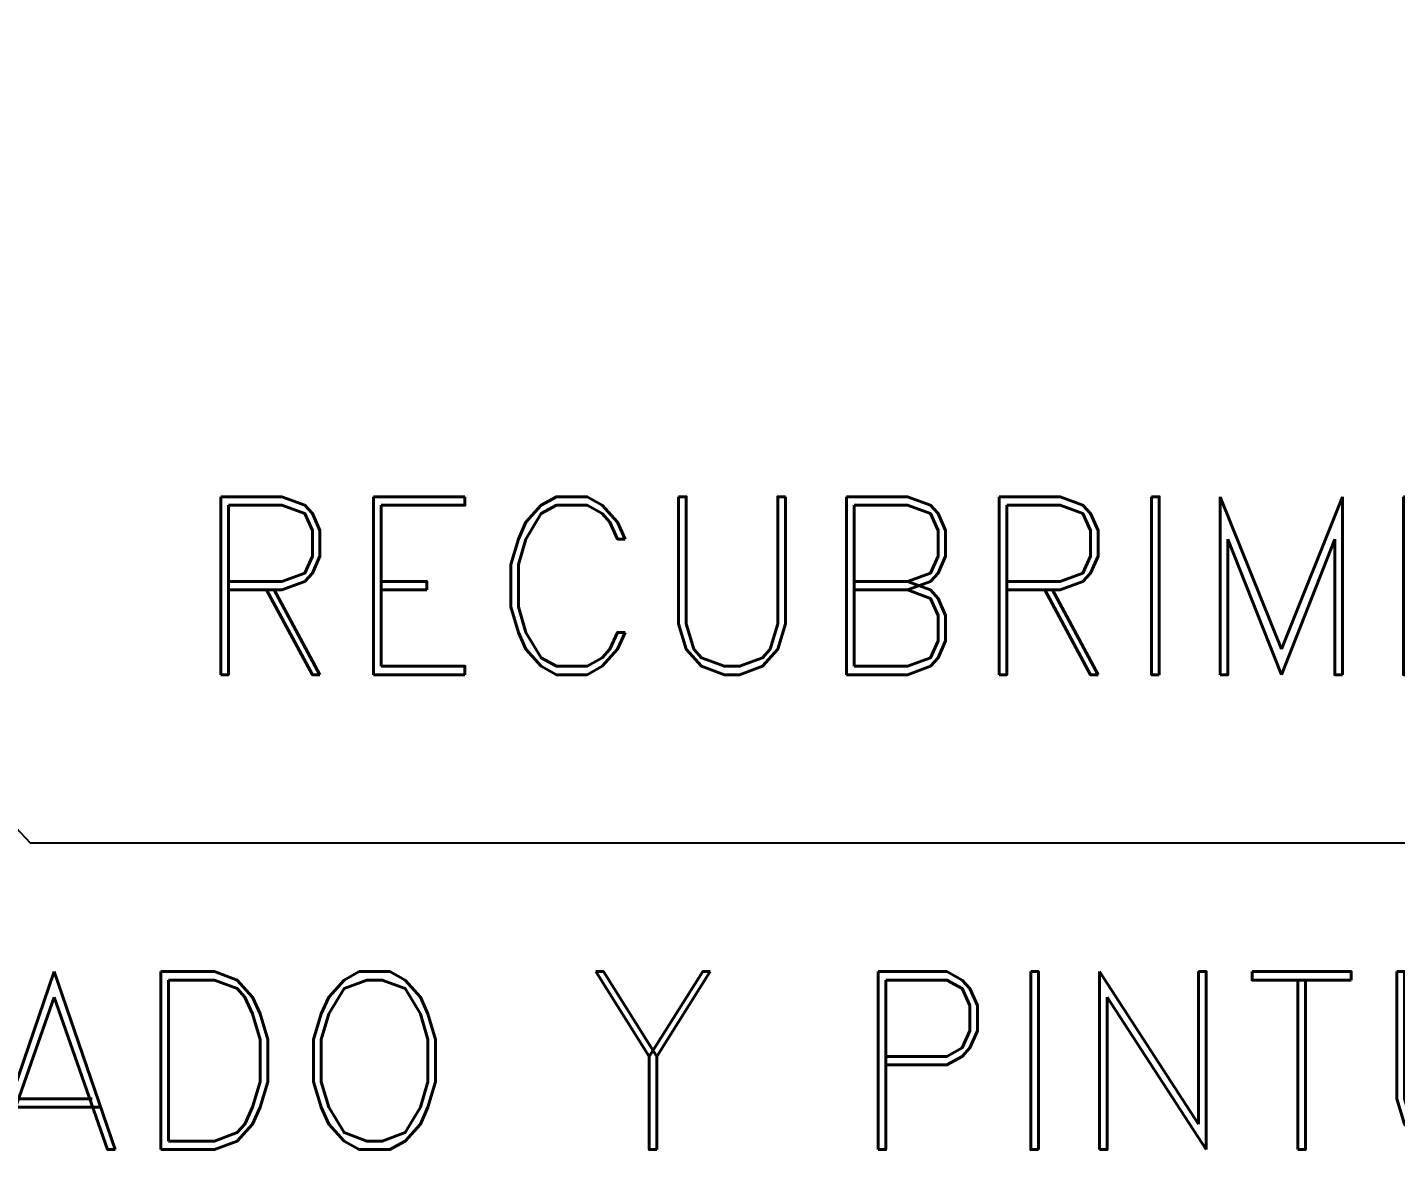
# Model space of a CAD drawing. Extents: x 174420 to 213214, y -41877 to -13498.
# Drawn here: x 205550 to 206068, y -26331 to -25905 of the extents above; entities that cross this region are included whole.
import ezdxf

# ---------------------------------------------------------------- set-up
doc = ezdxf.new("R2010")
doc.units = 0
doc.header["$LTSCALE"] = 500
doc.header["$MEASUREMENT"] = 0
doc.layers.add('COTAS', color=2, linetype='CONTINUOUS', lineweight=9)
doc.styles.add('ROMAND', font='romand')
doc.styles.get("Standard").update_dxf_attribs({"font": 'SIMPLEX.shx', "width": 0.8, "height": 80})
doc.dimstyles.get("Standard").update_dxf_attribs({"dimtxt": 0.18, "dimasz": 0.18, "dimexe": 0.18, "dimexo": 0.0625, "dimgap": 0.09, "dimtad": 0, "dimtih": 1, "dimtoh": 1, "dimdec": 4, "dimzin": 0, "dimdsep": 46, "dimtxsty": 'Standard', "dimcen": 0.09, "dimadec": 0, "dimazin": 0, "dimtfac": 1, "dimtdec": 4, "dimtofl": 0, "dimtmove": 0, "dimatfit": 3, "dimfxl": 1, "dimtolj": 1, "dimtzin": 0, "dimarcsym": 0})

msp = doc.modelspace()

# ---------------------------------------------------------------- texts
at = {"layer": 'COTAS', "lineweight": 9, "style": 'ROMAND'}
for s, p in [('RECUBRIMIENTO DEL TANQUE', (205611.38, -26150.51)), ('POLIESTER REFORZADO Y PINTURA ESMALTE', (204668.76, -26330.55))]:
    msp.add_text(s, height=67.5, dxfattribs=at).set_placement(p)

# ---------------------------------------------------------------- leaders
at = {"layer": 'COTAS', "lineweight": 9, "annotation_type": 0, "has_hookline": 1, "hookline_direction": 0}
msp.add_leader([(205231.66, -25872.54), (205550.64, -26214.24), (206523.88, -26214.24)], dimstyle='Standard', override={"dimscale": 10, "dimtxt": 10, "dimasz": 8, "dimexe": 2, "dimexo": 4, "dimgap": 3, "dimtad": 1, "dimtih": 0, "dimtoh": 0, "dimdec": 0, "dimcen": 1, "dimdle": 1, "dimtdec": 1}, dxfattribs=at)

doc.saveas('drawing.dxf')
